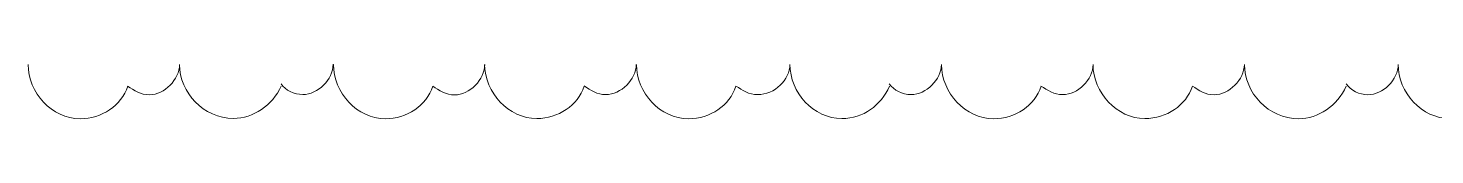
# Model space of a CAD drawing. Header units: millimetres. Extents: x -401725 to 250493, y 305116 to 802890.
# Drawn here: x -375107.513 to -375106.43, y 508964.084 to 508964.126 of the extents above; entities that cross this region are included whole.
import ezdxf

# ---------------------------------------------------------------- set-up
doc = ezdxf.new("R2010")
doc.units = ezdxf.units.MM
doc.layers.add('PDF _Геометрия', color=7, linetype='Continuous', true_color=0x1d1d1d)

msp = doc.modelspace()

# ---------------------------------------------------------------- linework, layer by layer
at = {"layer": 'PDF _Геометрия', "color": 1, "lineweight": 9}
for points in [[(-375107.473, 508964.0837), (-375107.4946, 508964.0837), (-375107.513, 508964.1037), (-375107.513, 508964.1254)], [(-375107.3964, 508964.1255), (-375107.3964, 508964.1138), (-375107.4081, 508964.1021), (-375107.4196, 508964.1021)], [(-375107.3548, 508964.0839), (-375107.3781, 508964.0839), (-375107.3964, 508964.1039), (-375107.3964, 508964.1254)], [(-375107.2782, 508964.1256), (-375107.2782, 508964.1138), (-375107.2898, 508964.1023), (-375107.3015, 508964.1023)], [(-375107.238, 508964.0836), (-375107.2596, 508964.0836), (-375107.2779, 508964.1038), (-375107.2779, 508964.1254)], [(-375107.1614, 508964.1255), (-375107.1614, 508964.1139), (-375107.173, 508964.102), (-375107.1846, 508964.102)], [(-375107.1214, 508964.0838), (-375107.1431, 508964.0838), (-375107.1615, 508964.1038), (-375107.1615, 508964.1255)], [(-375107.0448, 508964.1255), (-375107.0448, 508964.1139), (-375107.0565, 508964.1022), (-375107.0682, 508964.1022)], [(-375107.0045, 508964.0836), (-375107.0263, 508964.0836), (-375107.0446, 508964.1037), (-375107.0446, 508964.1253)], [(-375106.9264, 508964.1254), (-375106.9264, 508964.1137), (-375106.9381, 508964.1022), (-375106.9513, 508964.1022)], [(-375106.8865, 508964.0838), (-375106.9082, 508964.0838), (-375106.9264, 508964.1038), (-375106.9264, 508964.1255)], [(-375106.8098, 508964.1255), (-375106.8098, 508964.1139), (-375106.8214, 508964.1022), (-375106.8332, 508964.1022)], [(-375106.7697, 508964.0836), (-375106.7912, 508964.0836), (-375106.8097, 508964.1037), (-375106.8097, 508964.1253)], [(-375106.693, 508964.1254), (-375106.693, 508964.1138), (-375106.7047, 508964.1022), (-375106.7163, 508964.1022)], [(-375106.6531, 508964.0838), (-375106.6747, 508964.0838), (-375106.693, 508964.1038), (-375106.693, 508964.1254)], [(-375106.5765, 508964.1255), (-375106.5765, 508964.1138), (-375106.5882, 508964.1021), (-375106.5998, 508964.1021)], [(-375106.5346, 508964.0836), (-375106.558, 508964.0836), (-375106.5764, 508964.1037), (-375106.5764, 508964.1254)], [(-375106.458, 508964.1254), (-375106.458, 508964.1137), (-375106.4698, 508964.1021), (-375106.4813, 508964.1021)], [(-375106.4182, 508964.0838), (-375106.4398, 508964.0838), (-375106.4581, 508964.1037), (-375106.4581, 508964.1255)], [(-375107.4363, 508964.1087), (-375107.4413, 508964.0937), (-375107.4563, 508964.0837), (-375107.473, 508964.0837)], [(-375107.4196, 508964.1021), (-375107.4263, 508964.1021), (-375107.4313, 508964.1055), (-375107.4364, 508964.1087)], [(-375107.3181, 508964.1088), (-375107.3248, 508964.0938), (-375107.3398, 508964.0839), (-375107.3548, 508964.0839)], [(-375107.3015, 508964.1023), (-375107.3082, 508964.1023), (-375107.3149, 508964.1055), (-375107.3182, 508964.1106)], [(-375107.2013, 508964.1087), (-375107.2064, 508964.0938), (-375107.2213, 508964.0836), (-375107.238, 508964.0836)], [(-375107.1846, 508964.102), (-375107.1914, 508964.102), (-375107.1965, 508964.1055), (-375107.2014, 508964.1088)], [(-375107.0848, 508964.1087), (-375107.0897, 508964.0938), (-375107.1048, 508964.0838), (-375107.1214, 508964.0838)], [(-375107.0682, 508964.1022), (-375107.0748, 508964.1022), (-375107.0799, 508964.1055), (-375107.0848, 508964.1089)], [(-375106.968, 508964.1087), (-375106.9729, 508964.0937), (-375106.9879, 508964.0836), (-375107.0045, 508964.0836)], [(-375106.9513, 508964.1022), (-375106.9581, 508964.1022), (-375106.963, 508964.1055), (-375106.968, 508964.1088)], [(-375106.8498, 508964.1087), (-375106.8564, 508964.0939), (-375106.8698, 508964.0838), (-375106.8865, 508964.0838)], [(-375106.8332, 508964.1022), (-375106.8398, 508964.1022), (-375106.8464, 508964.1055), (-375106.8499, 508964.1106)], [(-375106.733, 508964.1087), (-375106.7379, 508964.0938), (-375106.7529, 508964.0836), (-375106.7697, 508964.0836)], [(-375106.7163, 508964.1022), (-375106.7231, 508964.1022), (-375106.7281, 508964.1055), (-375106.7331, 508964.1088)], [(-375106.6164, 508964.1088), (-375106.6214, 508964.0938), (-375106.6364, 508964.0838), (-375106.6531, 508964.0838)], [(-375106.5998, 508964.1021), (-375106.6065, 508964.1021), (-375106.6115, 508964.1055), (-375106.6165, 508964.1088)], [(-375106.498, 508964.1087), (-375106.5047, 508964.0937), (-375106.5197, 508964.0836), (-375106.5346, 508964.0836)], [(-375106.4813, 508964.1021), (-375106.488, 508964.1021), (-375106.4947, 508964.1055), (-375106.498, 508964.1105)]]:
    msp.add_open_spline(points, degree=3, dxfattribs=at)

doc.saveas('drawing.dxf')
